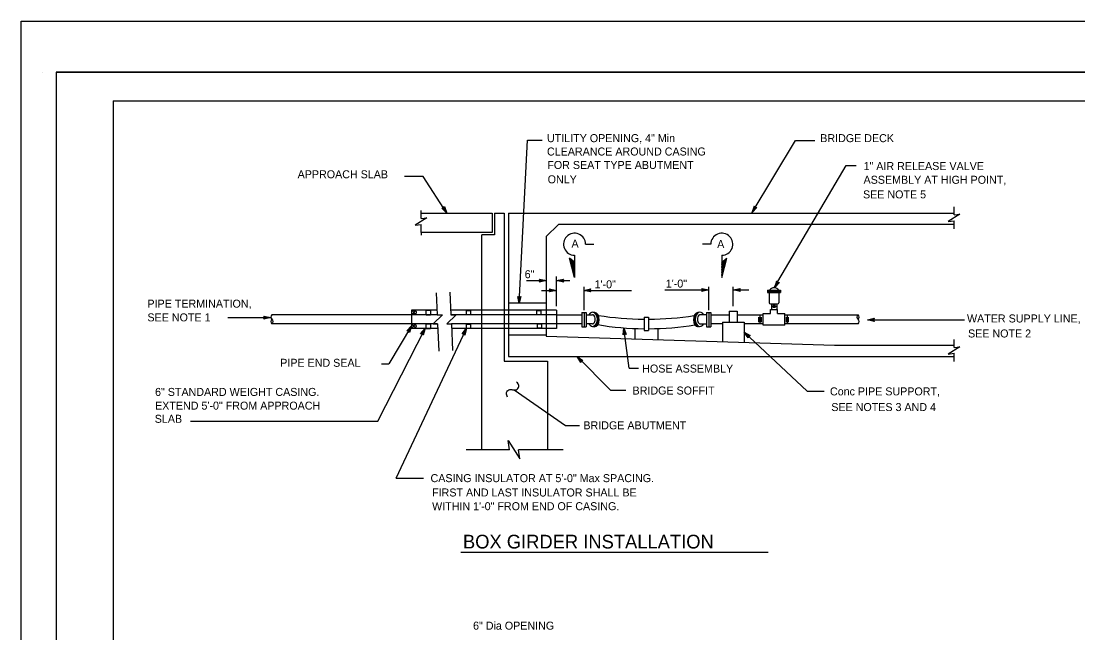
# Model space of a CAD drawing. Extents: x -894 to 866, y -476 to 714.
# Drawn here: x -894 to 30, y 178 to 714 of the extents above; entities that cross this region are included whole.
import ezdxf

# ---------------------------------------------------------------- set-up
doc = ezdxf.new("R2010")
doc.units = 0
for name, color, linetype in [('10 Sheet Format', 7, 'Continuous'), ('22 Misc Cnst Det', 7, 'Continuous'), ('56 Stage 3 Anno', 7, 'Continuous'), ('57 Undefined', 7, 'Continuous'), ('60 Nongeo Data', 7, 'Continuous')]:
    doc.layers.add(name, color=color, linetype=linetype)

msp = doc.modelspace()

# ---------------------------------------------------------------- linework, layer by layer
at = {"layer": '10 Sheet Format'}
for p, q in [((-875.42, 668.97), (-875.42, 668.97)), ((-863.43, 668.96), (836.58, 668.96)), ((-863.43, 668.96), (-863.43, -431.04)), ((-813.45, 643.96), (811.55, 643.96)), ((-813.45, 643.96), (-813.45, -406.04))]:
    msp.add_line(p, q, dxfattribs=at)
for points in [[(-894.04, 713.56), (865.96, 713.56), (865.96, -476.44), (-894.04, -476.44)], [(-863.43, -431.04), (836.58, -431.04), (836.58, 668.96), (-863.43, 668.96)]]:
    msp.add_lwpolyline(points, close=True, dxfattribs=at)
at = {"layer": '22 Misc Cnst Det'}
for p, q in [((-400.39, 518.4), (-393.06, 518.4)), ((-290.83, 518.4), (-298.17, 518.4)), ((-410.04, 508.76), (-410.04, 489.22)), ((-281.19, 508.76), (-281.19, 489.22)), ((-410.04, 489.22), (-414.39, 506.28)), ((-410.04, 502.76), (-414.39, 506.28)), ((-410.04, 490.62), (-413.94, 505.91)), ((-410.04, 492.03), (-413.49, 505.55)), ((-410.04, 493.43), (-413.04, 505.18)), ((-410.04, 494.83), (-412.58, 504.82)), ((-410.04, 496.23), (-412.13, 504.45)), ((-410.04, 497.64), (-411.68, 504.09)), ((-410.04, 499.04), (-411.23, 503.72)), ((-410.04, 500.44), (-410.78, 503.36)), ((-410.04, 501.85), (-410.33, 502.99)), ((-281.19, 489.22), (-276.84, 506.28)), ((-281.19, 502.76), (-276.84, 506.28)), ((-281.19, 490.63), (-277.29, 505.91)), ((-281.19, 492.03), (-277.74, 505.55)), ((-281.19, 493.43), (-278.19, 505.18)), ((-281.19, 494.83), (-278.64, 504.82)), ((-281.19, 496.23), (-279.09, 504.45)), ((-281.19, 497.64), (-279.54, 504.09)), ((-281.19, 499.04), (-279.99, 503.72)), ((-281.19, 500.44), (-280.44, 503.36)), ((-281.19, 501.85), (-280.89, 502.99))]:
    msp.add_line(p, q, dxfattribs=at)
for centre, start, end in [((-410.04, 518.4), 359.99947, 269.99996), ((-281.19, 518.4), 270.00004, 180.00053)]:
    msp.add_arc(centre, 9.64, start, end, dxfattribs=at)
at = {"layer": '56 Stage 3 Anno'}
for p, q in [((-458.59, 466.72), (-451.21, 609.5)), ((-451.21, 609.5), (-438.33, 609.5)), ((-254.7, 546.15), (-216.79, 609.2)), ((-216.79, 609.2), (-199.84, 609.2)), ((-235.04, 480.95), (-172.5, 587.25)), ((-172.5, 587.25), (-163.7, 587.25)), ((-542.49, 577.63), (-558.83, 577.63)), ((-521.67, 545.71), (-542.49, 577.63)), ((-526.06, 550.01), (-524.51, 550.07)), ((-521.67, 545.71), (-526.06, 550.01)), ((-526.06, 550.01), (-526.06, 550.01)), ((-522.43, 546.88), (-525.63, 550.01)), ((-523.18, 548.03), (-525.25, 550.05)), ((-523.93, 549.19), (-524.82, 550.05)), ((-524.51, 550.07), (-523.83, 551.47)), ((-524.37, 550.37), (-523.93, 549.19)), ((-524.18, 550.7), (-523.18, 548.03)), ((-524.01, 551.09), (-522.43, 546.87)), ((-523.83, 551.47), (-523.83, 551.47)), ((-523.83, 551.47), (-521.67, 545.71)), ((-521.67, 545.71), (-521.67, 545.71)), ((-254.7, 546.15), (-252.75, 551.97)), ((-250.46, 550.6), (-254.7, 546.15)), ((-254.7, 546.15), (-254.7, 546.15)), ((-253.99, 547.34), (-252.57, 551.59)), ((-250.88, 550.6), (-253.99, 547.33)), ((-253.28, 548.51), (-252.36, 551.26)), ((-251.31, 550.58), (-253.28, 548.51)), ((-252.75, 551.97), (-252.75, 551.97)), ((-252.75, 551.97), (-252.02, 550.6)), ((-252.57, 549.7), (-252.17, 550.87)), ((-251.7, 550.61), (-252.57, 549.7)), ((-252.02, 550.6), (-250.46, 550.6)), ((-250.46, 550.6), (-250.46, 550.6)), ((-425.71, 464.36), (-425.71, 490.1)), ((-452.18, 486.59), (-434.37, 486.59)), ((-439.91, 486.59), (-440.71, 487.93)), ((-440.71, 487.93), (-440.71, 487.93)), ((-440.71, 487.93), (-434.71, 486.59)), ((-434.71, 486.59), (-440.71, 485.26)), ((-440.71, 485.26), (-439.91, 486.59)), ((-440.71, 485.26), (-440.71, 485.26)), ((-440.49, 487.57), (-436.09, 486.59)), ((-436.1, 486.58), (-440.47, 485.61)), ((-437.47, 486.59), (-440.3, 485.96)), ((-440.26, 487.21), (-437.47, 486.59)), ((-440.08, 486.86), (-438.85, 486.59)), ((-438.85, 486.59), (-440.06, 486.32)), ((-434.71, 486.59), (-434.71, 486.59)), ((-425.71, 486.59), (-419.71, 487.92)), ((-419.71, 485.25), (-425.71, 486.59)), ((-425.71, 486.59), (-425.71, 486.59)), ((-425.71, 486.59), (-414.03, 486.59)), ((-419.92, 485.6), (-424.33, 486.59)), ((-424.32, 486.59), (-419.94, 487.56)), ((-422.94, 486.58), (-420.12, 487.21)), ((-420.16, 485.96), (-422.94, 486.58)), ((-421.56, 486.58), (-420.35, 486.85)), ((-420.33, 486.31), (-421.56, 486.58)), ((-419.71, 487.92), (-420.51, 486.59)), ((-420.51, 486.59), (-419.71, 485.25)), ((-419.71, 487.92), (-419.71, 487.92)), ((-419.71, 485.25), (-419.71, 485.25)), ((-401.71, 460.71), (-401.71, 481.01)), ((-292.71, 460.71), (-292.71, 481.01)), ((-271.21, 464.36), (-271.21, 481.01)), ((-234.98, 480.6), (-233.03, 486.43)), ((-230.74, 485.05), (-234.98, 480.6)), ((-234.27, 481.79), (-232.84, 486.04)), ((-231.16, 485.05), (-234.27, 481.78)), ((-233.56, 482.97), (-232.64, 485.71)), ((-231.59, 485.04), (-233.56, 482.97)), ((-233.03, 486.43), (-233.03, 486.43)), ((-233.03, 486.43), (-232.3, 485.06)), ((-232.84, 484.15), (-232.45, 485.32)), ((-231.98, 485.06), (-232.84, 484.15)), ((-232.3, 485.06), (-230.74, 485.05)), ((-230.74, 485.05), (-230.74, 485.05)), ((-458.59, 466.72), (-459.61, 472.78)), ((-459.61, 472.78), (-459.61, 472.78)), ((-459.61, 472.78), (-458.32, 471.91)), ((-458.53, 468.11), (-459.27, 472.52)), ((-458.45, 469.47), (-458.93, 472.33)), ((-456.95, 472.64), (-458.59, 466.72)), ((-458.38, 470.85), (-458.58, 472.08)), ((-457.31, 472.44), (-458.52, 468.09)), ((-457.68, 472.23), (-458.45, 469.47)), ((-458.04, 472.07), (-458.38, 470.85)), ((-458.32, 471.91), (-456.95, 472.64)), ((-456.95, 472.64), (-456.95, 472.64)), ((-438.95, 478), (-425.63, 478)), ((-430.98, 478), (-431.78, 479.34)), ((-431.78, 479.34), (-431.78, 479.34)), ((-431.78, 479.34), (-425.78, 478)), ((-425.78, 478), (-431.78, 476.67)), ((-431.78, 476.67), (-430.98, 478)), ((-431.78, 476.67), (-431.78, 476.67)), ((-431.56, 478.98), (-427.16, 478)), ((-427.17, 477.99), (-431.54, 477.03)), ((-428.54, 478), (-431.36, 477.37)), ((-431.33, 478.62), (-428.54, 478)), ((-431.15, 478.28), (-429.92, 478)), ((-429.92, 478), (-431.13, 477.73)), ((-425.78, 478), (-425.78, 478)), ((-401.93, 477.99), (-395.93, 479.32)), ((-395.93, 476.65), (-401.93, 477.99)), ((-401.93, 477.99), (-401.93, 477.99)), ((-401.71, 478), (-360.3, 478)), ((-396.15, 477), (-400.55, 477.99)), ((-400.54, 477.99), (-396.17, 478.96)), ((-399.17, 477.98), (-396.34, 478.61)), ((-396.38, 477.36), (-399.17, 477.98)), ((-397.79, 477.98), (-396.58, 478.25)), ((-396.56, 477.71), (-397.79, 477.98)), ((-395.93, 479.32), (-396.73, 477.99)), ((-396.73, 477.99), (-395.93, 476.65)), ((-395.93, 479.32), (-395.93, 479.32)), ((-395.93, 476.65), (-395.93, 476.65)), ((-331.04, 478.4), (-292.71, 478.4)), ((-297.91, 478.4), (-298.71, 479.74)), ((-298.71, 479.74), (-298.71, 479.74)), ((-298.71, 479.74), (-292.71, 478.4)), ((-292.71, 478.4), (-298.71, 477.07)), ((-298.71, 477.07), (-297.91, 478.4)), ((-298.71, 477.07), (-298.71, 477.07)), ((-298.49, 479.39), (-294.09, 478.4)), ((-294.1, 478.4), (-298.47, 477.43)), ((-295.47, 478.4), (-298.3, 477.78)), ((-298.26, 479.03), (-295.47, 478.4)), ((-298.08, 478.68), (-296.85, 478.41)), ((-296.85, 478.41), (-298.06, 478.14)), ((-292.71, 478.4), (-292.71, 478.4)), ((-271.21, 478.4), (-265.21, 479.73)), ((-265.21, 477.06), (-271.21, 478.4)), ((-271.21, 478.4), (-271.21, 478.4)), ((-271.21, 478.4), (-257.44, 478.4)), ((-265.42, 477.42), (-269.83, 478.4)), ((-269.82, 478.41), (-265.44, 479.37)), ((-268.45, 478.4), (-265.62, 479.03)), ((-265.66, 477.78), (-268.45, 478.4)), ((-267.06, 478.4), (-265.86, 478.67)), ((-265.84, 478.12), (-267.06, 478.4)), ((-265.21, 479.73), (-266.01, 478.4)), ((-266.01, 478.4), (-265.21, 477.06)), ((-265.21, 479.73), (-265.21, 479.73)), ((-265.21, 477.06), (-265.21, 477.06)), ((-234.98, 480.6), (-234.98, 480.6)), ((-458.59, 466.72), (-458.59, 466.72)), ((-713.15, 454.2), (-675.69, 454.2)), ((-680.89, 454.2), (-681.69, 455.54)), ((-681.69, 455.54), (-681.69, 455.54)), ((-681.69, 455.54), (-675.69, 454.2)), ((-675.69, 454.2), (-681.69, 452.87)), ((-681.69, 452.87), (-680.89, 454.2)), ((-681.48, 455.19), (-677.07, 454.2)), ((-677.08, 454.2), (-681.46, 453.23)), ((-678.45, 454.2), (-681.28, 453.58)), ((-681.24, 454.83), (-678.45, 454.2)), ((-681.06, 454.48), (-679.84, 454.21)), ((-679.84, 454.21), (-681.04, 453.94)), ((-675.69, 454.2), (-675.69, 454.2)), ((-153.84, 452.25), (-147.84, 453.58)), ((-152.45, 452.25), (-148.07, 453.22)), ((-147.84, 453.58), (-148.64, 452.25)), ((-147.84, 453.58), (-147.84, 453.58)), ((-681.69, 452.87), (-681.69, 452.87)), ((-581.93, 363.72), (-540.76, 444.71)), ((-552.55, 446.98), (-572.35, 413.72)), ((-556.77, 442.51), (-552.55, 446.98)), ((-556.35, 442.51), (-553.26, 445.8)), ((-555.93, 442.53), (-553.97, 444.61)), ((-553.97, 444.61), (-554.87, 441.86)), ((-553.26, 445.78), (-554.67, 441.53)), ((-552.55, 446.98), (-554.48, 441.14)), ((-552.55, 446.98), (-552.55, 446.98)), ((-544.68, 439.97), (-540.76, 444.71)), ((-540.76, 444.71), (-542.3, 438.76)), ((-540.76, 444.71), (-540.76, 444.71)), ((-508.37, 440.06), (-504.61, 444.93)), ((-507.95, 440.11), (-505.2, 443.68)), ((-505.2, 443.67), (-506.17, 439.3)), ((-504.61, 444.93), (-505.95, 438.93)), ((-504.61, 444.93), (-504.61, 444.93)), ((-367.53, 439.15), (-367.01, 445.28)), ((-367.21, 439.42), (-366.83, 443.91)), ((-362.25, 410.07), (-367.01, 445.28)), ((-367.01, 445.28), (-367.01, 445.28)), ((-367.01, 445.28), (-364.89, 439.51)), ((-366.82, 443.9), (-365.28, 439.7)), ((-147.84, 450.91), (-153.84, 452.25)), ((-153.84, 452.25), (-153.84, 452.25)), ((-153.84, 452.25), (-68.91, 452.25)), ((-148.05, 451.27), (-152.46, 452.25)), ((-151.07, 452.25), (-148.25, 452.87)), ((-148.29, 451.63), (-151.07, 452.25)), ((-149.69, 452.25), (-148.48, 452.52)), ((-148.46, 451.97), (-149.69, 452.25)), ((-148.64, 452.25), (-147.84, 450.91)), ((-147.84, 450.91), (-147.84, 450.91)), ((-565.91, 313.64), (-505.19, 443.42)), ((-555.21, 442.51), (-556.77, 442.51)), ((-556.77, 442.51), (-556.77, 442.51)), ((-555.54, 442.51), (-554.67, 443.42)), ((-554.48, 441.14), (-555.21, 442.51)), ((-554.67, 443.42), (-555.06, 442.25)), ((-554.48, 441.14), (-554.48, 441.14)), ((-543.12, 440.08), (-544.68, 439.97)), ((-544.68, 439.97), (-544.68, 439.97)), ((-544.26, 440), (-541.39, 443.48)), ((-543.84, 440.05), (-542.02, 442.25)), ((-543.45, 440.05), (-542.65, 441.02)), ((-542.3, 438.76), (-543.12, 440.08)), ((-542.65, 441.02), (-542.95, 439.82)), ((-542.02, 442.25), (-542.74, 439.45)), ((-541.39, 443.47), (-542.51, 439.13)), ((-542.3, 438.76), (-542.3, 438.76)), ((-506.81, 440.22), (-508.37, 440.06)), ((-508.37, 440.06), (-508.37, 440.06)), ((-507.53, 440.17), (-505.78, 442.43)), ((-507.14, 440.18), (-506.37, 441.18)), ((-505.95, 438.93), (-506.81, 440.22)), ((-506.37, 441.18), (-506.64, 439.97)), ((-505.78, 442.43), (-506.41, 439.6)), ((-505.95, 438.93), (-505.95, 438.93)), ((-366.31, 440.13), (-367.53, 439.15)), ((-367.53, 439.15), (-367.53, 439.15)), ((-366.89, 439.7), (-366.64, 442.54)), ((-366.64, 442.54), (-365.64, 439.82)), ((-366.57, 439.92), (-366.46, 441.17)), ((-366.46, 441.17), (-366.03, 440.01)), ((-364.89, 439.51), (-366.31, 440.13)), ((-364.89, 439.51), (-364.89, 439.51)), ((-261.71, 441.58), (-206.63, 389.94)), ((-258.25, 436.49), (-261.71, 441.58)), ((-261.71, 441.58), (-261.71, 441.58)), ((-261.71, 441.58), (-256.42, 438.44)), ((-258.16, 436.9), (-260.7, 440.63)), ((-260.69, 440.63), (-256.84, 438.34)), ((-258.09, 437.32), (-259.69, 439.68)), ((-259.69, 439.68), (-257.2, 438.21)), ((-257.98, 437.7), (-258.69, 438.74)), ((-258.69, 438.74), (-257.62, 438.11)), ((-257.91, 438.02), (-258.25, 436.49)), ((-258.25, 436.49), (-258.25, 436.49)), ((-256.42, 438.44), (-257.91, 438.02)), ((-256.42, 438.44), (-256.42, 438.44)), ((-407.85, 420.11), (-378.7, 390.6)), ((-404.59, 414.9), (-407.85, 420.11)), ((-407.85, 420.11), (-407.85, 420.11)), ((-407.85, 420.11), (-402.69, 416.77)), ((-404.49, 415.3), (-406.88, 419.12)), ((-406.87, 419.12), (-403.11, 416.69)), ((-404.4, 415.72), (-405.91, 418.14)), ((-405.91, 418.14), (-403.48, 416.57)), ((-404.27, 416.09), (-404.94, 417.16)), ((-404.94, 417.16), (-403.9, 416.49)), ((-404.2, 416.41), (-404.59, 414.9)), ((-402.69, 416.77), (-404.2, 416.41)), ((-402.69, 416.77), (-402.69, 416.77)), ((-578.83, 413.72), (-572.35, 413.72)), ((-404.59, 414.9), (-404.59, 414.9)), ((-362.25, 410.07), (-354.09, 410.07)), ((-462.91, 390.93), (-417.99, 359.89)), ((-378.7, 390.6), (-365.15, 390.6)), ((-206.63, 389.94), (-191.77, 389.94)), ((-745.94, 363.72), (-581.93, 363.72)), ((-417.99, 359.89), (-405.77, 359.89)), ((-565.91, 313.64), (-542.14, 313.64))]:
    msp.add_line(p, q, dxfattribs=at)
msp.add_spline([(-468.6, 384.48), (-469.58, 388.04), (-468.28, 390.54), (-464.97, 391.3), (-461.95, 390.91), (-459.03, 393.1), (-459.32, 396.38), (-460.65, 397.86)], degree=3, dxfattribs=at)
at = {"layer": '57 Undefined'}
msp.add_line((-509.6, 248.88), (-240.66, 248.88), dxfattribs=at)
at = {"layer": '60 Nongeo Data'}
for p, q in [((-544.26, 540.82), (-544.26, 547.86)), ((-544.26, 545.71), (-482.1, 545.71)), ((-482.1, 545.71), (-482.1, 528.71)), ((-480.1, 545.71), (-471.71, 545.71)), ((-480.1, 545.71), (-480.1, 526.71)), ((-471.71, 545.71), (-471.71, 416.11)), ((-467.71, 545.71), (-467.71, 420.11)), ((-467.71, 545.71), (-77.71, 545.71)), ((-78.05, 544.1), (-78.05, 551.14)), ((-78.05, 531.94), (-78.05, 538.98)), ((-544.26, 528.66), (-544.26, 535.7)), ((-544.26, 529), (-544.26, 526.2)), ((-482.1, 528.71), (-544.26, 528.71)), ((-424.1, 535.71), (-434.71, 525.11)), ((-77.71, 535.71), (-424.1, 535.71)), ((-491.21, 338.61), (-491.21, 526.71)), ((-480.1, 526.71), (-491.21, 526.71)), ((-434.71, 525.11), (-434.71, 438.11)), ((-531.1, 475.91), (-530.19, 456.71)), ((-519.11, 476.48), (-518.16, 456.71)), ((-241.28, 478.21), (-229.75, 478.21)), ((-241.28, 478.21), (-241.28, 476.21)), ((-241.28, 477.21), (-229.75, 477.21)), ((-241.28, 476.21), (-229.75, 476.21)), ((-239.74, 476.21), (-239.74, 467.21)), ((-231.38, 476.21), (-231.38, 467.21)), ((-229.75, 478.21), (-229.75, 476.21)), ((-434.71, 466.71), (-467.71, 466.71)), ((-238.77, 466.21), (-232.39, 466.21)), ((-237.88, 464.21), (-233.14, 464.21)), ((-237.85, 466.21), (-237.85, 461.21)), ((-236.71, 465.21), (-234.3, 465.21)), ((-236.71, 463.21), (-234.3, 463.21)), ((-233.14, 466.21), (-233.14, 461.21)), ((-605.55, 456.71), (-674.75, 456.71)), ((-552.55, 456.71), (-605.55, 456.71)), ((-530.38, 460.71), (-552.55, 460.71)), ((-552.55, 460.71), (-552.55, 444.71)), ((-530.19, 456.71), (-552.55, 456.71)), ((-549.28, 460.28), (-551.85, 457.17)), ((-551.76, 460.23), (-549.1, 457.26)), ((-533.69, 448.71), (-525.56, 456.71)), ((-530.19, 456.71), (-525.56, 456.71)), ((-521.67, 448.71), (-513.54, 456.71)), ((-491.21, 460.71), (-518.36, 460.71)), ((-425.71, 456.71), (-518.17, 456.71)), ((-518.16, 456.71), (-513.54, 456.71)), ((-471.71, 460.71), (-491.21, 460.71)), ((-467.71, 460.71), (-471.71, 460.71)), ((-434.71, 460.71), (-467.71, 460.71)), ((-425.71, 460.71), (-434.71, 460.71)), ((-425.71, 460.71), (-425.71, 444.71)), ((-425.71, 456.71), (-403.71, 456.72)), ((-403.71, 458.61), (-403.71, 446.16)), ((-403.71, 458.61), (-399.71, 458.61)), ((-401.71, 458.61), (-401.71, 446.16)), ((-399.71, 458.61), (-399.71, 446.16)), ((-399.71, 456.72), (-394.18, 456.73)), ((-393.88, 458.93), (-392.3, 458.71)), ((-349.21, 454.49), (-349.21, 442.99)), ((-349.21, 454.49), (-345.21, 454.49)), ((-345.21, 454.49), (-345.21, 442.99)), ((-300.53, 458.92), (-302.11, 458.7)), ((-294.71, 456.71), (-300.24, 456.71)), ((-294.71, 458.61), (-294.71, 446.16)), ((-294.71, 458.61), (-290.71, 458.61)), ((-292.71, 458.61), (-292.71, 446.16)), ((-290.71, 458.61), (-290.71, 446.16)), ((-290.71, 456.71), (-274.71, 456.71)), ((-274.71, 459.96), (-274.71, 450.21)), ((-274.71, 459.96), (-267.71, 459.96)), ((-267.71, 459.96), (-267.71, 450.21)), ((-267.71, 456.71), (-245.04, 456.71)), ((-248.82, 450.24), (-248.82, 454.58)), ((-247.64, 448.71), (-247.64, 456.71)), ((-246.42, 450.24), (-246.42, 454.58)), ((-245.04, 447.71), (-245.04, 457.71)), ((-245.04, 457.71), (-238.54, 457.71)), ((-238.54, 461.21), (-232.54, 461.21)), ((-238.54, 457.71), (-238.54, 461.21)), ((-232.54, 457.71), (-232.54, 461.21)), ((-232.54, 457.71), (-226.04, 457.71)), ((-226.04, 447.71), (-226.04, 457.71)), ((-226.04, 456.71), (-161.96, 456.71)), ((-224.78, 450.24), (-224.78, 454.58)), ((-223.79, 448.71), (-223.79, 456.71)), ((-222.8, 450.24), (-222.8, 454.58)), ((-605.55, 448.71), (-674.73, 448.71)), ((-552.55, 448.71), (-605.55, 448.71)), ((-529.81, 448.71), (-552.55, 448.71)), ((-529.62, 444.71), (-552.55, 444.71)), ((-549.33, 448.32), (-551.9, 445.21)), ((-551.9, 448.32), (-549.24, 445.35)), ((-533.69, 448.71), (-529.81, 448.71)), ((-529.81, 448.71), (-528.68, 424.97)), ((-521.67, 448.71), (-517.78, 448.71)), ((-425.71, 448.71), (-517.78, 448.71)), ((-517.78, 448.71), (-516.68, 425.55)), ((-491.21, 444.71), (-517.59, 444.71)), ((-471.71, 444.71), (-491.21, 444.71)), ((-467.71, 444.71), (-471.71, 444.71)), ((-434.71, 444.71), (-467.71, 444.71)), ((-425.71, 444.71), (-434.71, 444.71)), ((-403.71, 448.71), (-425.71, 448.71)), ((-403.71, 446.16), (-399.71, 446.16)), ((-394.18, 448.71), (-399.71, 448.71)), ((-394.18, 446.49), (-392.62, 446.27)), ((-357.21, 444.61), (-357.21, 435.65)), ((-337.21, 444.66), (-337.21, 435.01)), ((-300.24, 446.48), (-301.8, 446.26)), ((-300.24, 448.7), (-294.71, 448.7)), ((-294.71, 446.16), (-290.71, 446.16)), ((-280.71, 448.71), (-290.71, 448.71)), ((-280.71, 450.21), (-280.71, 433.22)), ((-280.71, 450.21), (-261.71, 450.21)), ((-280.71, 450.21), (-261.71, 450.21)), ((-261.71, 450.21), (-261.71, 432.61)), ((-245.04, 448.71), (-261.71, 448.71)), ((-226.04, 447.71), (-245.04, 447.71)), ((-161.96, 448.71), (-226.04, 448.71)), ((-434.71, 438.71), (-467.71, 438.71)), ((-434.71, 438.11), (-182.71, 430.11)), ((-349.21, 442.99), (-345.21, 442.99)), ((-78.05, 428.11), (-78.05, 435.15)), ((-182.71, 430.11), (-77.71, 430.11)), ((-471.71, 416.11), (-433.71, 416.11)), ((-467.71, 420.11), (-77.71, 420.11)), ((-433.71, 416.11), (-433.71, 338.61)), ((-78.05, 415.95), (-78.05, 422.99)), ((-466.99, 338.61), (-504.81, 338.61)), ((-419.87, 338.61), (-458.99, 338.61))]:
    msp.add_line(p, q, dxfattribs=at)
for points in [[(-544.26, 540.82), (-539.14, 541.46), (-549.38, 535.06), (-544.26, 535.7)], [(-78.05, 544.1), (-72.93, 544.74), (-83.17, 538.34), (-78.05, 538.98)], [(-78.05, 428.11), (-72.93, 428.75), (-83.17, 422.35), (-78.05, 422.99)], [(-466.99, 338.61), (-467.99, 346.61), (-457.99, 330.61), (-458.99, 338.61)]]:
    msp.add_lwpolyline(points, dxfattribs=at)
for points in [[(-539.87, 460.8), (-536.09, 460.8), (-536.09, 456.39), (-539.87, 456.39)], [(-504.55, 460.37), (-500.97, 460.37), (-500.97, 456.64), (-504.55, 456.64)], [(-442.96, 460.37), (-439.38, 460.37), (-439.38, 456.64), (-442.96, 456.64)], [(-539.87, 448.82), (-536.09, 448.82), (-536.09, 444.41), (-539.87, 444.41)], [(-504.55, 448.47), (-500.97, 448.47), (-500.97, 444.75), (-504.55, 444.75)], [(-442.53, 448.62), (-438.95, 448.62), (-438.95, 444.89), (-442.53, 444.89)]]:
    msp.add_lwpolyline(points, close=True, dxfattribs=at)
for centre in [(-550.48, 458.75), (-550.61, 446.75)]:
    msp.add_circle(centre, 1.96, dxfattribs=at)
for centre, radius, start, end in [((-235.47, 475.38), 4.98, 33.1011, 145.25004), ((-238.75, 467.21), 1, 180, 270), ((-232.37, 467.21), 1, 270, 0), ((-673.24, 454.71), 2.5, 126.8699, 233.1301), ((-346.97, 722.7), 269.92, 260.99892, 269.52467), ((-346.97, 722.7), 269.92, 270.37549, 278.88059), ((-160.48, 454.72), 2.5, 126.8699, 233.1301), ((-163.48, 454.72), 2.5, 306.8699, 53.1301), ((-673.24, 450.71), 2.5, 126.8699, 233.1301), ((-676.24, 450.71), 2.5, 306.8699, 53.1301), ((-346.61, 707.98), 263.49, 260.58252, 269.43521), ((-346.61, 707.98), 263.49, 270.30617, 279.15428), ((-163.48, 450.72), 2.5, 306.8699, 53.1301)]:
    msp.add_arc(centre, radius, start, end, dxfattribs=at)
for centre, major_axis, ratio, start_param, end_param in [((-394.18, 452.72), (0, 6.22), 0.681697, 2.271741, 7.146264), ((-394.18, 452.72), (0, 4.01), 0.550928, 3.132877, 6.307952), ((-393.37, 452.61), (0, 6.22), 0.681697, 3.13239, 6.175907), ((-392.62, 452.5), (0, 6.22), 0.681697, 3.141611, 6.209029), ((-301.8, 452.49), (0, 6.22), 0.681697, 0.074156, 3.141574), ((-301.05, 452.6), (0, 6.22), 0.681697, 0.107279, 3.150795), ((-300.24, 452.71), (0, 6.22), 0.681697, 5.420106, 10.29463), ((-300.24, 452.71), (0, 4.01), 0.550928, 6.258419, 9.433494)]:
    msp.add_ellipse(centre, major_axis=major_axis, ratio=ratio, start_param=start_param, end_param=end_param, dxfattribs=at)

# ---------------------------------------------------------------- texts
at = {"layer": '57 Undefined'}
for s, height, p in [('UTILITY OPENING, 4" Min', 7, (-434.12, 607.69)), ('BRIDGE DECK', 7, (-195.12, 607.69)), ('CLEARANCE AROUND CASING', 7, (-434.12, 596)), ('APPROACH SLAB', 7, (-652.22, 576.09)), ('FOR SEAT TYPE ABUTMENT', 7, (-433.82, 584.23)), ('1" AIR RELEASE VALVE', 7, (-157.24, 583.28)), ('ONLY', 7, (-433.53, 571.69)), ('ASSEMBLY AT HIGH POINT,', 7, (-157.24, 571.28)), ('SEE NOTE 5', 7, (-157.72, 558.49)), ('A', 7, (-412.68, 515.47)), ('A', 7, (-285.27, 515.07)), ('6"', 7, (-453.62, 488.66)), ('1\'-0"', 7, (-392.53, 479.84)), ('1\'-0"', 7, (-330.25, 480.47)), ('PIPE TERMINATION,', 7, (-783.55, 462.9)), ('SEE NOTE 1', 7, (-783.55, 450.9)), ('WATER SUPPLY LINE,', 7, (-66.76, 449.96)), ('SEE NOTE 2', 7, (-65.86, 436.84)), ('PIPE END SEAL', 7, (-667.43, 411.17)), ('HOSE ASSEMBLY', 7, (-350.84, 406.13)), ('6" STANDARD WEIGHT CASING.', 7, (-776.92, 385.7)), ('BRIDGE SOFFIT', 7, (-359.29, 386.91)), ('Conc PIPE SUPPORT,', 7, (-186.61, 386.16)), ('EXTEND 5\'-0" FROM APPROACH', 7, (-776.92, 373.7)), ('SEE NOTES 3 AND 4', 7, (-185.46, 372.45)), ('SLAB', 7, (-777.18, 362.19)), ('BRIDGE ABUTMENT', 7, (-402.28, 356.48)), ('CASING INSULATOR AT 5\'-0" Max SPACING.', 7, (-535.98, 310.27)), ('FIRST AND LAST INSULATOR SHALL BE', 7, (-534.61, 297.72)), ('WITHIN 1\'-0" FROM END OF CASING.', 7, (-534.61, 285.72)), ('BOX GIRDER INSTALLATION', 12, (-507.61, 252.23)), ('6" Dia OPENING', 7, (-498.78, 181.22))]:
    msp.add_text(s, height=height, dxfattribs=at).set_placement(p)

doc.saveas('drawing.dxf')
